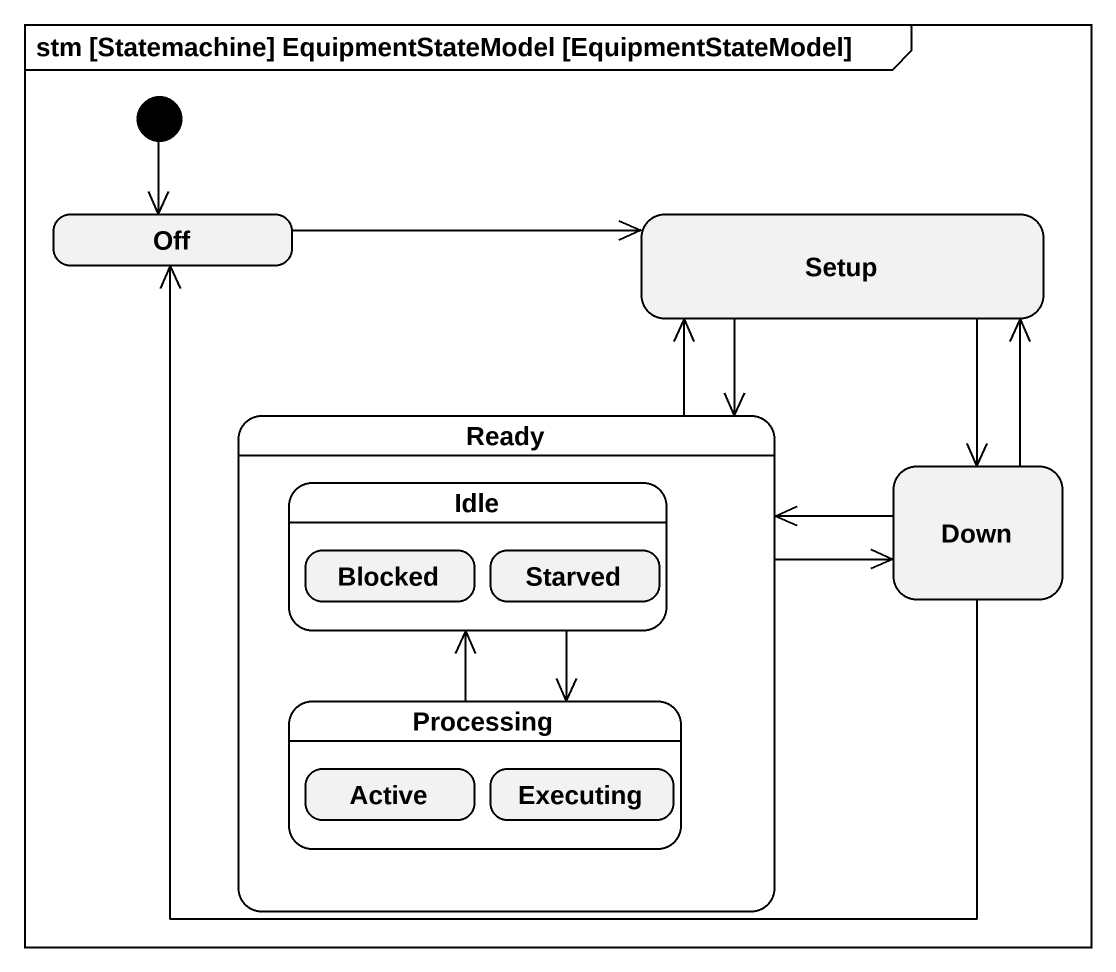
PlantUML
@startuml
mainframe stm [Statemachine] EquipmentStateModel [EquipmentStateModel]
hide empty description
state Off
state Setup
state Ready {
  state Idle {
    state Blocked
    state Starved
  }
  state Processing {
    state Active
    state Executing
  }
}
state "Down" as Down_
[*] --> Off
Off -right-> Setup
Setup --> Ready
Setup --> Down_
Ready -up-> Setup
Ready -right-> Down_
Idle --> Processing
Down_ -left-> Off
Down_ -up-> Setup
Down_ -left-> Ready
Processing -up-> Idle
@enduml
